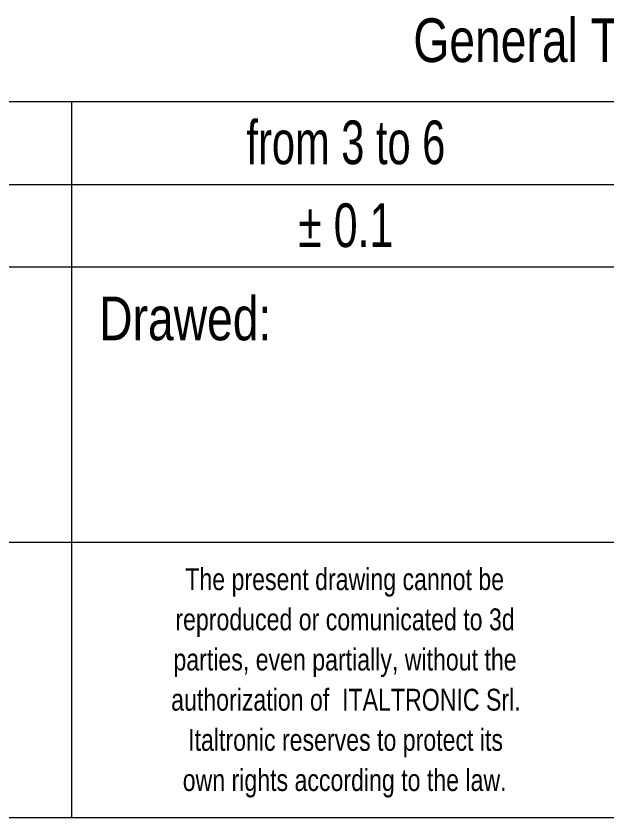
# Model space of a CAD drawing. Header units: millimetres. Extents: x 0 to 594, y 0 to 420.
# Drawn here: x 486.98 to 508.44, y 25 to 54.11 of the extents above; entities that cross this region are included whole.
import ezdxf

# ---------------------------------------------------------------- set-up
doc = ezdxf.new("R2010")
doc.units = ezdxf.units.MM
doc.linetypes.add('SLD-Solido', pattern=[0])
doc.layers.add('FORMAT', color=7, linetype='SLD-Solido', lineweight=35)
doc.styles.add('SLDTEXTSTYLE2', font='TXT', dxfattribs={"width": 0.791139})
doc.styles.add('SLDTEXTSTYLE4', font='TXT', dxfattribs={"width": 0.732911})
doc.styles.add('SLDTEXTSTYLE5', font='TXT', dxfattribs={"width": 0.711738})

msp = doc.modelspace()

# ---------------------------------------------------------------- linework, layer by layer
at = {"color": 7, "linetype": 'SLD-Solido', "lineweight": 18}
for p, q in [((569, 51), (469, 51)), ((489, 51), (489, 25)), ((469, 48), (569, 48)), ((589, 45), (469, 45)), ((589, 35), (469, 35)), ((589, 25), (469, 25))]:
    msp.add_line(p, q, dxfattribs=at)

# ---------------------------------------------------------------- texts
at = {"layer": 'FORMAT'}
for s, insert, char_height, attachment_point, style in [('General Tolerance UNI EN 22768/1 Media (m)', (518.726, 54.029), 1.5875, 2, 'SLDTEXTSTYLE2'), ('from 3 to 6', (498.961, 50.321), 1.5875, 2, 'SLDTEXTSTYLE5'), ('± 0.1', (498.957, 47.311), 1.5875, 2, 'SLDTEXTSTYLE4'), ('Drawed:', (490, 43.93), 1.5875, 1, 'SLDTEXTSTYLE2'), ('The present drawing cannot be', (498.917, 34.065), 0.79375, 2, 'SLDTEXTSTYLE2'), ('reproduced or comunicated to 3d', (498.929, 32.607), 0.79375, 2, 'SLDTEXTSTYLE2'), ('parties, even partially, without the', (498.929, 31.148), 0.79375, 2, 'SLDTEXTSTYLE2'), ('authorization of  ITALTRONIC Srl.', (498.961, 29.69), 0.79375, 2, 'SLDTEXTSTYLE2'), ('Italtronic reserves to protect its', (498.949, 28.232), 0.79375, 2, 'SLDTEXTSTYLE2'), ('own rights according to the law.', (498.915, 26.773), 0.79375, 2, 'SLDTEXTSTYLE2')]:
    msp.add_mtext(s, dxfattribs=dict(at, insert=insert, char_height=char_height, attachment_point=attachment_point, style=style))

doc.saveas('drawing.dxf')
